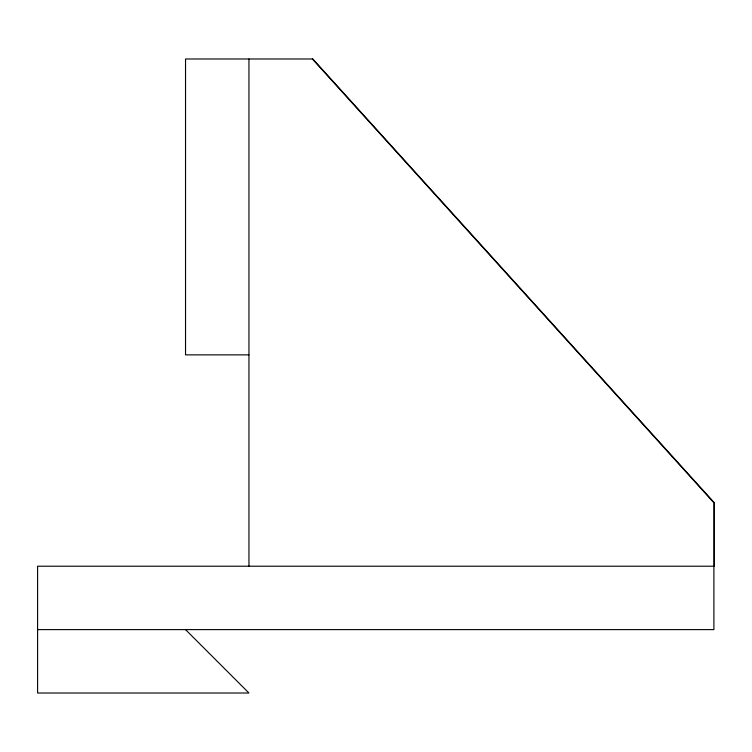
<?xml version="1.0" encoding="UTF-8"?>
<svg xmlns="http://www.w3.org/2000/svg" width="752" height="752" viewBox="0 0 752 752"><rect width="100%" height="100%" fill="white"/><g stroke="black" fill="none" stroke-linecap="round" stroke-linejoin="round"><path stroke-width="1.13" d="M248.95 354.869L185.537 354.869L185.537 58.985L312.841 58.985L714.4 502.806L714.4 566.209M713.902 566.209L37.6 566.209L37.6 693.015L248.95 693.015L185.537 629.612M37.6 629.612L713.902 629.612L713.902 502.806L312.353 58.985M248.95 58.985L248.95 566.209"/></g></svg>
